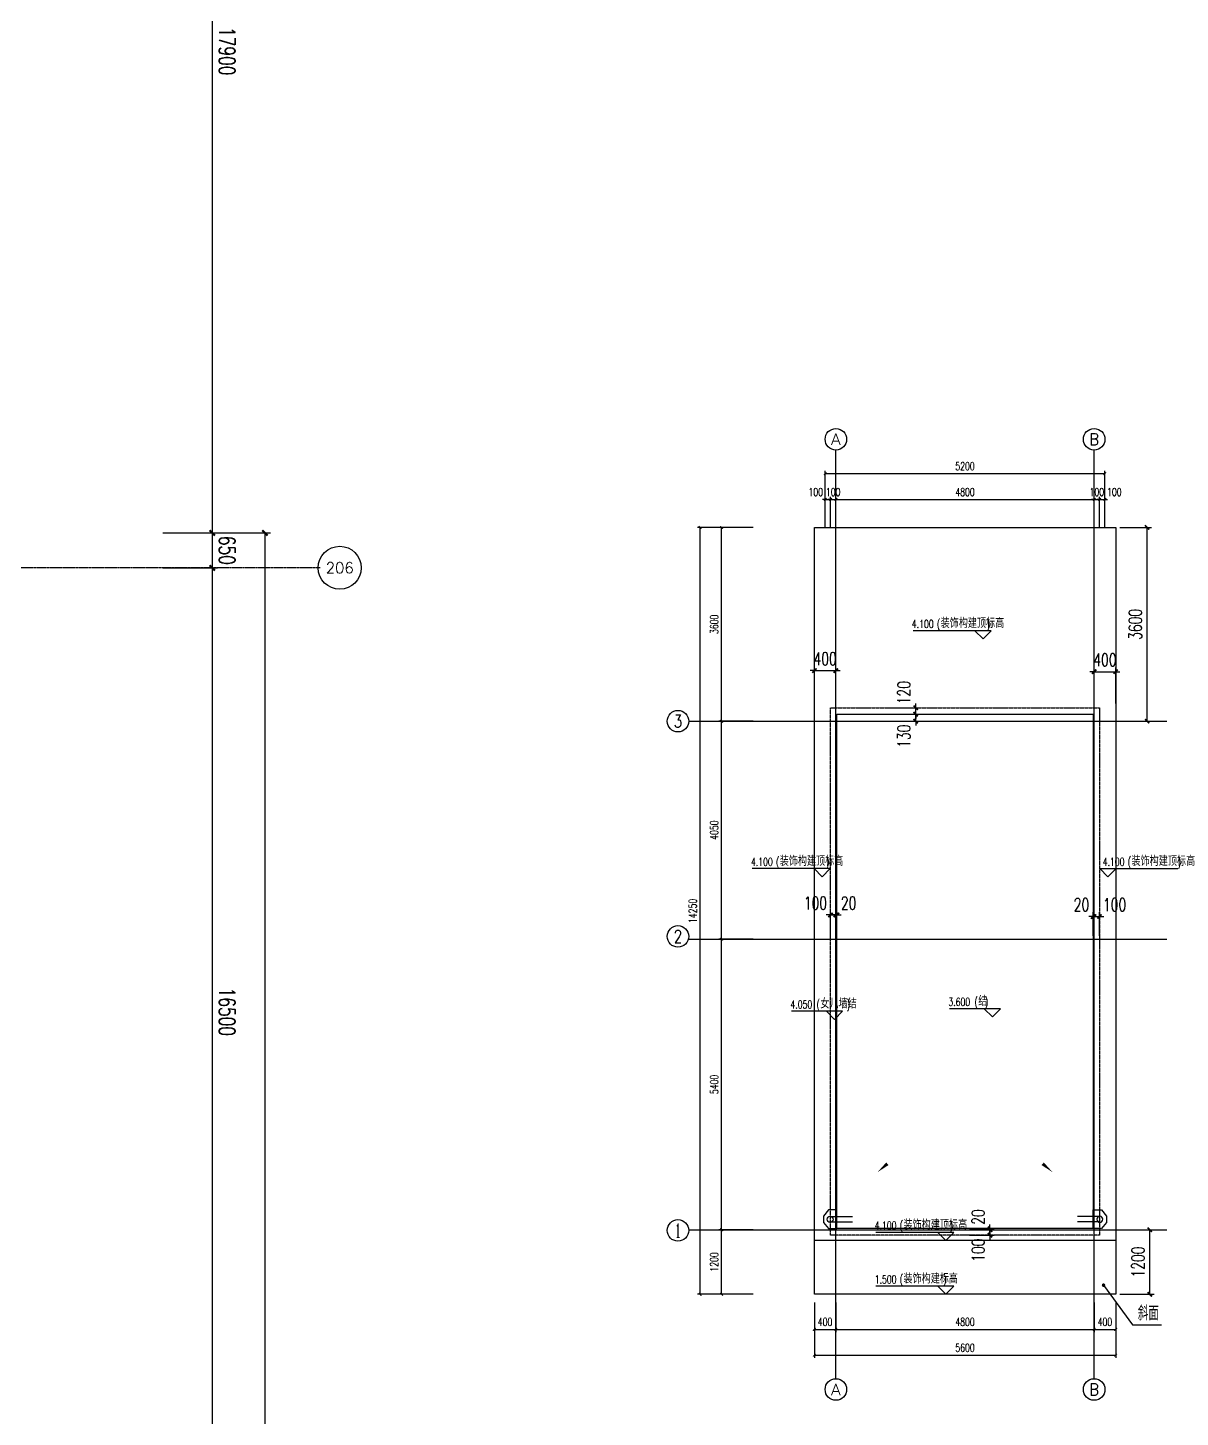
# Model space of a CAD drawing. Extents: x -954573 to 446329, y 489853 to 1226784.
# Drawn here: x 372527 to 393945, y 706786 to 732606 of the extents above; entities that cross this region are included whole.
import ezdxf
from ezdxf.enums import TextEntityAlignment as Align

# ---------------------------------------------------------------- set-up
doc = ezdxf.new("R2010")
doc.units = 0
doc.header["$LTSCALE"] = 10
doc.header["$MEASUREMENT"] = 0
doc.linetypes.add('10平面$0$DOTE', pattern=[2.42, 2, -0.2, 0.02, -0.2])
doc.linetypes.add('10平面$1$DASH', pattern=[0.35, 0.25, -0.1])
doc.layers.get('Defpoints').update_dxf_attribs({"color": 210})
for name, color, linetype in [('10平面$0$A-AXIS-D', 8, 'Continuous'), ('10平面$0$A-AXIS-DOTE', 8, '10平面$0$DOTE'), ('10平面$0$A-AXIS-DP', 8, 'Continuous'), ('10平面$0$A-AXIS-ELEV', 8, 'Continuous'), ('10平面$0$A-AXIS-SYMB', 8, 'Continuous'), ('10平面$0$A-DRAIN', 8, 'Continuous'), ('10平面$0$A-LIN-V', 8, 'Continuous'), ('10平面$0$A-SFCE', 8, 'Continuous'), ('10平面$0$AS-WALL', 8, 'Continuous'), ('10平面$0$PUB_TEXT', 8, 'Continuous'), ('A-LIN-V', 9, 'Continuous')]:
    doc.layers.add(name, color=color, linetype=linetype)
doc.styles.add('10平面$0$_TCH_AXIS', font='COMPLEX', dxfattribs={"bigfont": 'GBCBIG'})
doc.styles.add('10平面$0$_TCH_DIM', font='SIMPLEX', dxfattribs={"bigfont": 'GBCBIG'})
doc.styles.add('10平面$0$_TCH_DIM_T3', font='SIMPLEX', dxfattribs={"width": 0.705882, "bigfont": 'GBCBIG'})
doc.styles.add('10平面$0$A-DIM_T3', font='SIMPLEX', dxfattribs={"width": 0.705882, "bigfont": 'GBCBIG'})
doc.dimstyles.new('10平面$0$_TCH_ARCH&&100', dxfattribs={"dimtxt": 297.5, "dimasz": 100, "dimexe": 100, "dimexo": 100, "dimgap": 126.25, "dimtad": 1, "dimdec": 0, "dimzin": 0, "dimdsep": 46, "dimtxsty": '10平面$0$_TCH_DIM_T3', "dimblk": '10平面$0$_ArchTick', "dimcen": 0.09, "dimclrt": 7, "dimazin": 2, "dimtfac": 1, "dimtdec": 0, "dimtix": 1, "dimtmove": 2, "dimatfit": 3, "dimfxl": 0, "dimtolj": 1, "dimtzin": 0, "dimarcsym": 0})
doc.dimstyles.new('10平面$0$_TCH_ARCH&&50', dxfattribs={"dimtxt": 148.75, "dimasz": 50, "dimexe": 50, "dimexo": 50, "dimgap": 63.125, "dimtad": 1, "dimdec": 0, "dimzin": 0, "dimdsep": 46, "dimtxsty": '10平面$0$_TCH_DIM_T3', "dimblk": '10平面$0$_ArchTick', "dimcen": 0.09, "dimclrt": 7, "dimazin": 2, "dimtfac": 1, "dimtdec": 0, "dimtix": 1, "dimtmove": 2, "dimatfit": 3, "dimfxl": 0, "dimtolj": 1, "dimtzin": 0, "dimarcsym": 0})
doc.dimstyles.new('10平面$0$_TCH_ARCH&&80', dxfattribs={"dimtxt": 238, "dimasz": 80, "dimexe": 80, "dimexo": 80, "dimgap": 101, "dimtad": 1, "dimdec": 0, "dimzin": 0, "dimdsep": 46, "dimtxsty": '10平面$0$_TCH_DIM_T3', "dimblk": '10平面$0$_ArchTick', "dimcen": 0.09, "dimclrt": 7, "dimazin": 2, "dimtfac": 1, "dimtdec": 0, "dimtix": 1, "dimtmove": 2, "dimatfit": 3, "dimfxl": 0, "dimtolj": 1, "dimtzin": 0, "dimarcsym": 0})
doc.dimstyles.new('10平面$0$A-DIM&&100', dxfattribs={"dimtxt": 297.5, "dimasz": 100, "dimexe": 100, "dimexo": 100, "dimgap": 126.25, "dimtad": 1, "dimdec": 0, "dimzin": 0, "dimdsep": 46, "dimtxsty": '10平面$0$A-DIM_T3', "dimblk": '10平面$0$_ArchTick', "dimcen": 0.09, "dimclrt": 7, "dimazin": 2, "dimtfac": 1, "dimtdec": 0, "dimtix": 1, "dimtmove": 2, "dimatfit": 3, "dimfxl": 0, "dimtolj": 1, "dimtzin": 0, "dimarcsym": 0})

# ---------------------------------------------------------------- blocks, each defined once
blk = doc.blocks.new('10平面$0$A$C3AB27A69')
at = {"layer": '10平面$0$A-DRAIN', "linetype": '10平面$1$DASH', "ltscale": 0.1}
for points in [[(-50, -20), (-50, 390)], [(50, -20), (50, 390)]]:
    blk.add_lwpolyline(points, dxfattribs=at)
at = {"layer": '10平面$0$A-DRAIN'}
blk.add_lwpolyline([(175, -57), (175, 100), (-175, 100), (-175, -57), (-59, -150), (59, -150)], close=True, dxfattribs=at)
blk.add_circle((1, -27), 55, dxfattribs=at)
blk = doc.blocks.new('10平面$0$_ArchTick')
at = {"color": 0, "linetype": 'ByBlock', "const_width": 0.4}
blk.add_lwpolyline([(-0.5, -0.5), (0.5, 0.5)], dxfattribs=at)
blk = doc.blocks.new('*D3329')
at = {"layer": '10平面$0$A-AXIS-DP', "color": 0, "lineweight": -2}
for p, q in [((388470, 719850), (389110, 719850)), ((389030, 719850), (389030, 719930)), ((389030, 719720), (389030, 719850)), ((388470, 719720), (389110, 719720)), ((389030, 719720), (389030, 719640))]:
    blk.add_line(p, q, dxfattribs=at)
at = {"layer": 'Defpoints', "color": 0}
for p in [(388390, 719850), (389030, 719850), (388390, 719720)]:
    blk.add_point(p, dxfattribs=at)
at = {"layer": '10平面$0$A-AXIS-DP', "color": 0, "lineweight": -2, "xscale": 80, "yscale": 80, "zscale": 80}
for p, rotation in [((389030, 719850), 270), ((389030, 719720), 90)]:
    blk.add_blockref('10平面$0$_ArchTick', p, dxfattribs=dict(at, rotation=rotation))
at = {"layer": '10平面$0$A-AXIS-DP', "color": 7, "insert": (388810, 719440), "char_height": 238, "attachment_point": 5, "rotation": 90, "style": '10平面$0$_TCH_DIM_T3'}
blk.add_mtext('\\A1;130', dxfattribs=at)
blk = doc.blocks.new('*D3330')
at = {"layer": '10平面$0$A-AXIS-DP', "color": 0, "lineweight": -2}
for p, q in [((388470, 719970), (389110, 719970)), ((388470, 719850), (389110, 719850)), ((389030, 719970), (389030, 720050)), ((389030, 719850), (389030, 719970)), ((389030, 719850), (389030, 719770))]:
    blk.add_line(p, q, dxfattribs=at)
at = {"layer": 'Defpoints', "color": 0}
for p in [(388390, 719970), (388390, 719850), (389030, 719970)]:
    blk.add_point(p, dxfattribs=at)
at = {"layer": '10平面$0$A-AXIS-DP', "color": 0, "lineweight": -2, "xscale": 80, "yscale": 80, "zscale": 80}
for p, rotation in [((389030, 719970), 270), ((389030, 719850), 90)]:
    blk.add_blockref('10平面$0$_ArchTick', p, dxfattribs=dict(at, rotation=rotation))
at = {"layer": '10平面$0$A-AXIS-DP', "color": 7, "insert": (388810, 720250), "char_height": 238, "attachment_point": 5, "rotation": 90, "style": '10平面$0$_TCH_DIM_T3'}
blk.add_mtext('\\A1;120', dxfattribs=at)
blk = doc.blocks.new('*D3331')
at = {"layer": '10平面$0$A-AXIS-DP', "color": 0, "lineweight": -2}
for p, q in [((387446, 716120), (387366, 716120)), ((387446, 715640), (387446, 716200)), ((387446, 716120), (387546, 716120)), ((387546, 715640), (387546, 716200)), ((387546, 716120), (387626, 716120))]:
    blk.add_line(p, q, dxfattribs=at)
at = {"layer": 'Defpoints', "color": 0}
for p in [(387546, 716120), (387446, 715560), (387546, 715560)]:
    blk.add_point(p, dxfattribs=at)
at = {"layer": '10平面$0$A-AXIS-DP', "color": 0, "lineweight": -2, "xscale": 80, "yscale": 80, "zscale": 80}
blk.add_blockref('10平面$0$_ArchTick', (387446, 716120), dxfattribs=at)
at = {"layer": '10平面$0$A-AXIS-DP', "color": 0, "lineweight": -2, "xscale": 80, "yscale": 80, "zscale": 80, "rotation": 180}
blk.add_blockref('10平面$0$_ArchTick', (387546, 716120), dxfattribs=at)
at = {"layer": '10平面$0$A-AXIS-DP', "color": 7, "insert": (387166, 716340), "char_height": 238, "attachment_point": 5, "style": '10平面$0$_TCH_DIM_T3'}
blk.add_mtext('\\A1;100', dxfattribs=at)
blk = doc.blocks.new('*D3332')
at = {"layer": '10平面$0$A-AXIS-DP', "color": 0, "lineweight": -2}
for p, q in [((387546, 716120), (387466, 716120)), ((387546, 715640), (387546, 716200)), ((387546, 716120), (387566, 716120)), ((387566, 715640), (387566, 716200)), ((387566, 716120), (387646, 716120))]:
    blk.add_line(p, q, dxfattribs=at)
at = {"layer": 'Defpoints', "color": 0}
for p in [(387566, 716120), (387546, 715560), (387566, 715560)]:
    blk.add_point(p, dxfattribs=at)
at = {"layer": '10平面$0$A-AXIS-DP', "color": 0, "lineweight": -2, "xscale": 80, "yscale": 80, "zscale": 80}
blk.add_blockref('10平面$0$_ArchTick', (387546, 716120), dxfattribs=at)
at = {"layer": '10平面$0$A-AXIS-DP', "color": 0, "lineweight": -2, "xscale": 80, "yscale": 80, "zscale": 80, "rotation": 180}
blk.add_blockref('10平面$0$_ArchTick', (387566, 716120), dxfattribs=at)
at = {"layer": '10平面$0$A-AXIS-DP', "color": 7, "insert": (387782, 716340), "char_height": 238, "attachment_point": 5, "style": '10平面$0$_TCH_DIM_T3'}
blk.add_mtext('\\A1;20', dxfattribs=at)
blk = doc.blocks.new('*D3333')
at = {"layer": '10平面$0$A-AXIS-DP', "color": 0, "lineweight": -2}
for p, q in [((392326, 716090), (392246, 716090)), ((392326, 715730), (392326, 716170)), ((392326, 716090), (392346, 716090)), ((392346, 715730), (392346, 716170)), ((392346, 716090), (392426, 716090))]:
    blk.add_line(p, q, dxfattribs=at)
at = {"layer": 'Defpoints', "color": 0}
for p in [(392346, 716090), (392326, 715650), (392346, 715650)]:
    blk.add_point(p, dxfattribs=at)
at = {"layer": '10平面$0$A-AXIS-DP', "color": 0, "lineweight": -2, "xscale": 80, "yscale": 80, "zscale": 80}
blk.add_blockref('10平面$0$_ArchTick', (392326, 716090), dxfattribs=at)
at = {"layer": '10平面$0$A-AXIS-DP', "color": 0, "lineweight": -2, "xscale": 80, "yscale": 80, "zscale": 80, "rotation": 180}
blk.add_blockref('10平面$0$_ArchTick', (392346, 716090), dxfattribs=at)
at = {"layer": '10平面$0$A-AXIS-DP', "color": 7, "insert": (392110, 716310), "char_height": 238, "attachment_point": 5, "style": '10平面$0$_TCH_DIM_T3'}
blk.add_mtext('\\A1;20', dxfattribs=at)
blk = doc.blocks.new('*D3334')
at = {"layer": '10平面$0$A-AXIS-DP', "color": 0, "lineweight": -2}
for p, q in [((392346, 716090), (392266, 716090)), ((392346, 715730), (392346, 716170)), ((392346, 716090), (392446, 716090)), ((392446, 715730), (392446, 716170)), ((392446, 716090), (392526, 716090))]:
    blk.add_line(p, q, dxfattribs=at)
at = {"layer": 'Defpoints', "color": 0}
for p in [(392446, 716090), (392346, 715650), (392446, 715650)]:
    blk.add_point(p, dxfattribs=at)
at = {"layer": '10平面$0$A-AXIS-DP', "color": 0, "lineweight": -2, "xscale": 80, "yscale": 80, "zscale": 80}
blk.add_blockref('10平面$0$_ArchTick', (392346, 716090), dxfattribs=at)
at = {"layer": '10平面$0$A-AXIS-DP', "color": 0, "lineweight": -2, "xscale": 80, "yscale": 80, "zscale": 80, "rotation": 180}
blk.add_blockref('10平面$0$_ArchTick', (392446, 716090), dxfattribs=at)
at = {"layer": '10平面$0$A-AXIS-DP', "color": 7, "insert": (392726, 716310), "char_height": 238, "attachment_point": 5, "style": '10平面$0$_TCH_DIM_T3'}
blk.add_mtext('\\A1;100', dxfattribs=at)
blk = doc.blocks.new('*D3335')
at = {"layer": '10平面$0$A-AXIS-DP', "color": 0, "lineweight": -2}
for p, q in [((390410, 710270), (390410, 710350)), ((390026, 710270), (390490, 710270)), ((390026, 710170), (390490, 710170)), ((390410, 710170), (390410, 710270)), ((390410, 710170), (390410, 710090))]:
    blk.add_line(p, q, dxfattribs=at)
at = {"layer": 'Defpoints', "color": 0}
for p in [(389946, 710270), (389946, 710170), (390410, 710270)]:
    blk.add_point(p, dxfattribs=at)
at = {"layer": '10平面$0$A-AXIS-DP', "color": 0, "lineweight": -2, "xscale": 80, "yscale": 80, "zscale": 80}
for p, rotation in [((390410, 710270), 270), ((390410, 710170), 90)]:
    blk.add_blockref('10平面$0$_ArchTick', p, dxfattribs=dict(at, rotation=rotation))
at = {"layer": '10平面$0$A-AXIS-DP', "color": 7, "insert": (390190, 709890), "char_height": 238, "attachment_point": 5, "rotation": 90, "style": '10平面$0$_TCH_DIM_T3'}
blk.add_mtext('\\A1;100', dxfattribs=at)
blk = doc.blocks.new('*D3336')
at = {"layer": '10平面$0$A-AXIS-DP', "color": 0, "lineweight": -2}
for p, q in [((390410, 710290), (390410, 710370)), ((390026, 710290), (390490, 710290)), ((390026, 710270), (390490, 710270)), ((390410, 710270), (390410, 710290)), ((390410, 710270), (390410, 710190))]:
    blk.add_line(p, q, dxfattribs=at)
at = {"layer": 'Defpoints', "color": 0}
for p in [(389946, 710290), (389946, 710270), (390410, 710290)]:
    blk.add_point(p, dxfattribs=at)
at = {"layer": '10平面$0$A-AXIS-DP', "color": 0, "lineweight": -2, "xscale": 80, "yscale": 80, "zscale": 80}
for p, rotation in [((390410, 710290), 270), ((390410, 710270), 90)]:
    blk.add_blockref('10平面$0$_ArchTick', p, dxfattribs=dict(at, rotation=rotation))
at = {"layer": '10平面$0$A-AXIS-DP', "color": 7, "insert": (390190, 710506), "char_height": 238, "attachment_point": 5, "rotation": 90, "style": '10平面$0$_TCH_DIM_T3'}
blk.add_mtext('\\A1;20', dxfattribs=at)
blk = doc.blocks.new('*D3337')
at = {"layer": '10平面$0$A-AXIS-DP', "color": 0, "lineweight": -2}
for p, q in [((392826, 723320), (393410, 723320)), ((393330, 719720), (393330, 723320)), ((392826, 719720), (393410, 719720))]:
    blk.add_line(p, q, dxfattribs=at)
at = {"layer": 'Defpoints', "color": 0}
for p in [(392746, 723320), (393330, 723320), (392746, 719720)]:
    blk.add_point(p, dxfattribs=at)
at = {"layer": '10平面$0$A-AXIS-DP', "color": 0, "lineweight": -2, "xscale": 80, "yscale": 80, "zscale": 80}
for p, rotation in [((393330, 723320), 90), ((393330, 719720), 270)]:
    blk.add_blockref('10平面$0$_ArchTick', p, dxfattribs=dict(at, rotation=rotation))
at = {"layer": '10平面$0$A-AXIS-DP', "color": 7, "insert": (393110, 721520), "char_height": 238, "attachment_point": 5, "rotation": 90, "style": '10平面$0$_TCH_DIM_T3'}
blk.add_mtext('\\A1;3600', dxfattribs=at)
blk = doc.blocks.new('*D3338')
at = {"layer": '10平面$0$A-AXIS-DP', "color": 0, "lineweight": -2}
for p, q in [((392826, 710270), (393460, 710270)), ((393380, 709070), (393380, 710270)), ((392826, 709070), (393460, 709070))]:
    blk.add_line(p, q, dxfattribs=at)
at = {"layer": 'Defpoints', "color": 0}
for p in [(392746, 710270), (393380, 710270), (392746, 709070)]:
    blk.add_point(p, dxfattribs=at)
at = {"layer": '10平面$0$A-AXIS-DP', "color": 0, "lineweight": -2, "xscale": 80, "yscale": 80, "zscale": 80}
for p, rotation in [((393380, 710270), 90), ((393380, 709070), 270)]:
    blk.add_blockref('10平面$0$_ArchTick', p, dxfattribs=dict(at, rotation=rotation))
at = {"layer": '10平面$0$A-AXIS-DP', "color": 7, "insert": (393160, 709670), "char_height": 238, "attachment_point": 5, "rotation": 90, "style": '10平面$0$_TCH_DIM_T3'}
blk.add_mtext('\\A1;1200', dxfattribs=at)
blk = doc.blocks.new('*D3339')
at = {"layer": '10平面$0$A-AXIS-DP', "color": 0, "lineweight": -2}
for p, q in [((387146, 720660), (387066, 720660)), ((387146, 720050), (387146, 720740)), ((387146, 720660), (387546, 720660)), ((387546, 720050), (387546, 720740)), ((387546, 720660), (387626, 720660))]:
    blk.add_line(p, q, dxfattribs=at)
at = {"layer": 'Defpoints', "color": 0}
for p in [(387546, 720660), (387146, 719970), (387546, 719970)]:
    blk.add_point(p, dxfattribs=at)
at = {"layer": '10平面$0$A-AXIS-DP', "color": 0, "lineweight": -2, "xscale": 80, "yscale": 80, "zscale": 80}
blk.add_blockref('10平面$0$_ArchTick', (387146, 720660), dxfattribs=at)
at = {"layer": '10平面$0$A-AXIS-DP', "color": 0, "lineweight": -2, "xscale": 80, "yscale": 80, "zscale": 80, "rotation": 180}
blk.add_blockref('10平面$0$_ArchTick', (387546, 720660), dxfattribs=at)
at = {"layer": '10平面$0$A-AXIS-DP', "color": 7, "insert": (387346, 720880), "char_height": 238, "attachment_point": 5, "style": '10平面$0$_TCH_DIM_T3'}
blk.add_mtext('\\A1;400', dxfattribs=at)
blk = doc.blocks.new('*D3340')
at = {"layer": '10平面$0$A-AXIS-DP', "color": 0, "lineweight": -2}
for p, q in [((392346, 720640), (392266, 720640)), ((392346, 720050), (392346, 720720)), ((392346, 720640), (392746, 720640)), ((392746, 720050), (392746, 720720)), ((392746, 720640), (392826, 720640))]:
    blk.add_line(p, q, dxfattribs=at)
at = {"layer": 'Defpoints', "color": 0}
for p in [(392746, 720640), (392346, 719970), (392746, 719970)]:
    blk.add_point(p, dxfattribs=at)
at = {"layer": '10平面$0$A-AXIS-DP', "color": 0, "lineweight": -2, "xscale": 80, "yscale": 80, "zscale": 80}
blk.add_blockref('10平面$0$_ArchTick', (392346, 720640), dxfattribs=at)
at = {"layer": '10平面$0$A-AXIS-DP', "color": 0, "lineweight": -2, "xscale": 80, "yscale": 80, "zscale": 80, "rotation": 180}
blk.add_blockref('10平面$0$_ArchTick', (392746, 720640), dxfattribs=at)
at = {"layer": '10平面$0$A-AXIS-DP', "color": 7, "insert": (392546, 720860), "char_height": 238, "attachment_point": 5, "style": '10平面$0$_TCH_DIM_T3'}
blk.add_mtext('\\A1;400', dxfattribs=at)
blk = doc.blocks.new('*D2995')
at = {"layer": '10平面$0$A-AXIS-D', "color": 0, "lineweight": -2}
for p, q in [((95776, -63700), (96792, -63700)), ((96692, -63700), (96692, -81600)), ((95776, -81600), (96792, -81600))]:
    blk.add_line(p, q, dxfattribs=at)
at = {"layer": 'Defpoints', "color": 0}
for p in [(95676, -63700), (95676, -81600), (96692, -81600)]:
    blk.add_point(p, dxfattribs=at)
at = {"layer": '10平面$0$A-AXIS-D', "color": 0, "lineweight": -2, "xscale": 100, "yscale": 100, "zscale": 100}
for p, rotation in [((96692, -63700), 90), ((96692, -81600), 270)]:
    blk.add_blockref('10平面$0$_ArchTick', p, dxfattribs=dict(at, rotation=rotation))
at = {"layer": '10平面$0$A-AXIS-D', "color": 7, "insert": (96967, -72650), "char_height": 297.5, "attachment_point": 5, "rotation": 270, "style": '10平面$0$A-DIM_T3'}
blk.add_mtext('\\A1;17900', dxfattribs=at)
blk = doc.blocks.new('*D2996')
at = {"layer": '10平面$0$A-AXIS-D', "color": 0, "lineweight": -2}
for p, q in [((95776, -81600), (96792, -81600)), ((96692, -81600), (96692, -82250)), ((95776, -82250), (96792, -82250))]:
    blk.add_line(p, q, dxfattribs=at)
at = {"layer": 'Defpoints', "color": 0}
for p in [(95676, -81600), (95676, -82250), (96692, -82250)]:
    blk.add_point(p, dxfattribs=at)
at = {"layer": '10平面$0$A-AXIS-D', "color": 0, "lineweight": -2, "xscale": 100, "yscale": 100, "zscale": 100}
for p, rotation in [((96692, -81600), 90), ((96692, -82250), 270)]:
    blk.add_blockref('10平面$0$_ArchTick', p, dxfattribs=dict(at, rotation=rotation))
at = {"layer": '10平面$0$A-AXIS-D', "color": 7, "insert": (96967, -81925), "char_height": 297.5, "attachment_point": 5, "rotation": 270, "style": '10平面$0$A-DIM_T3'}
blk.add_mtext('\\A1;650', dxfattribs=at)
blk = doc.blocks.new('*D2997')
at = {"layer": '10平面$0$A-AXIS-D', "color": 0, "lineweight": -2}
for p, q in [((95776, -82250), (96792, -82250)), ((96692, -82250), (96692, -98750)), ((95776, -98750), (96792, -98750))]:
    blk.add_line(p, q, dxfattribs=at)
at = {"layer": 'Defpoints', "color": 0}
for p in [(95676, -82250), (95676, -98750), (96692, -98750)]:
    blk.add_point(p, dxfattribs=at)
at = {"layer": '10平面$0$A-AXIS-D', "color": 0, "lineweight": -2, "xscale": 100, "yscale": 100, "zscale": 100}
for p, rotation in [((96692, -82250), 90), ((96692, -98750), 270)]:
    blk.add_blockref('10平面$0$_ArchTick', p, dxfattribs=dict(at, rotation=rotation))
at = {"layer": '10平面$0$A-AXIS-D', "color": 7, "insert": (96967, -90500), "char_height": 297.5, "attachment_point": 5, "rotation": 270, "style": '10平面$0$A-DIM_T3'}
blk.add_mtext('\\A1;16500', dxfattribs=at)
blk = doc.blocks.new('*D3083')
at = {"layer": '10平面$0$A-AXIS-D', "color": 0, "lineweight": -2}
for p, q in [((95876, -81600), (97772, -81600)), ((97672, -81600), (97672, -165400)), ((95876, -165400), (97772, -165400))]:
    blk.add_line(p, q, dxfattribs=at)
at = {"layer": 'Defpoints', "color": 0}
for p in [(95776, -81600), (95776, -165400), (97672, -165400)]:
    blk.add_point(p, dxfattribs=at)
at = {"layer": '10平面$0$A-AXIS-D', "color": 0, "lineweight": -2, "xscale": 100, "yscale": 100, "zscale": 100}
for p, rotation in [((97672, -81600), 90), ((97672, -165400), 270)]:
    blk.add_blockref('10平面$0$_ArchTick', p, dxfattribs=dict(at, rotation=rotation))
at = {"layer": '10平面$0$A-AXIS-D', "color": 7, "insert": (97947, -123500), "char_height": 297.5, "attachment_point": 5, "rotation": 270, "style": '10平面$0$_TCH_DIM_T3'}
blk.add_mtext('\\A1;83800', dxfattribs=at)
blk = doc.blocks.new('*D3125')
at = {"layer": '10平面$0$A-AXIS-D', "color": 0, "lineweight": -2}
for p, q in [((106744, -94550), (106108, -94550)), ((106158, -95750), (106158, -94550)), ((106744, -95750), (106108, -95750))]:
    blk.add_line(p, q, dxfattribs=at)
at = {"layer": 'Defpoints', "color": 0}
for p in [(106158, -94550), (106794, -94550), (106794, -95750)]:
    blk.add_point(p, dxfattribs=at)
at = {"layer": '10平面$0$A-AXIS-D', "color": 0, "lineweight": -2, "xscale": 50, "yscale": 50, "zscale": 50}
for p, rotation in [((106158, -94550), 90), ((106158, -95750), 270)]:
    blk.add_blockref('10平面$0$_ArchTick', p, dxfattribs=dict(at, rotation=rotation))
at = {"layer": '10平面$0$A-AXIS-D', "color": 7, "insert": (106021, -95150), "char_height": 148.8, "attachment_point": 5, "rotation": 90, "style": '10平面$0$_TCH_DIM_T3'}
blk.add_mtext('\\A1;1200', dxfattribs=at)
blk = doc.blocks.new('*D3126')
at = {"layer": '10平面$0$A-AXIS-D', "color": 0, "lineweight": -2}
for p, q in [((106744, -89150), (106108, -89150)), ((106158, -94550), (106158, -89150)), ((106744, -94550), (106108, -94550))]:
    blk.add_line(p, q, dxfattribs=at)
at = {"layer": 'Defpoints', "color": 0}
for p in [(106158, -89150), (106794, -89150), (106794, -94550)]:
    blk.add_point(p, dxfattribs=at)
at = {"layer": '10平面$0$A-AXIS-D', "color": 0, "lineweight": -2, "xscale": 50, "yscale": 50, "zscale": 50}
for p, rotation in [((106158, -89150), 90), ((106158, -94550), 270)]:
    blk.add_blockref('10平面$0$_ArchTick', p, dxfattribs=dict(at, rotation=rotation))
at = {"layer": '10平面$0$A-AXIS-D', "color": 7, "insert": (106021, -91850), "char_height": 148.8, "attachment_point": 5, "rotation": 90, "style": '10平面$0$_TCH_DIM_T3'}
blk.add_mtext('\\A1;5400', dxfattribs=at)
blk = doc.blocks.new('*D3127')
at = {"layer": '10平面$0$A-AXIS-D', "color": 0, "lineweight": -2}
for p, q in [((106744, -85100), (106108, -85100)), ((106158, -89150), (106158, -85100)), ((106744, -89150), (106108, -89150))]:
    blk.add_line(p, q, dxfattribs=at)
at = {"layer": 'Defpoints', "color": 0}
for p in [(106158, -85100), (106794, -85100), (106794, -89150)]:
    blk.add_point(p, dxfattribs=at)
at = {"layer": '10平面$0$A-AXIS-D', "color": 0, "lineweight": -2, "xscale": 50, "yscale": 50, "zscale": 50}
for p, rotation in [((106158, -85100), 90), ((106158, -89150), 270)]:
    blk.add_blockref('10平面$0$_ArchTick', p, dxfattribs=dict(at, rotation=rotation))
at = {"layer": '10平面$0$A-AXIS-D', "color": 7, "insert": (106021, -87125), "char_height": 148.8, "attachment_point": 5, "rotation": 90, "style": '10平面$0$_TCH_DIM_T3'}
blk.add_mtext('\\A1;4050', dxfattribs=at)
blk = doc.blocks.new('*D3128')
at = {"layer": '10平面$0$A-AXIS-D', "color": 0, "lineweight": -2}
for p, q in [((106744, -81500), (106108, -81500)), ((106158, -85100), (106158, -81500)), ((106744, -85100), (106108, -85100))]:
    blk.add_line(p, q, dxfattribs=at)
at = {"layer": 'Defpoints', "color": 0}
for p in [(106158, -81500), (106794, -81500), (106794, -85100)]:
    blk.add_point(p, dxfattribs=at)
at = {"layer": '10平面$0$A-AXIS-D', "color": 0, "lineweight": -2, "xscale": 50, "yscale": 50, "zscale": 50}
for p, rotation in [((106158, -81500), 90), ((106158, -85100), 270)]:
    blk.add_blockref('10平面$0$_ArchTick', p, dxfattribs=dict(at, rotation=rotation))
at = {"layer": '10平面$0$A-AXIS-D', "color": 7, "insert": (106021, -83300), "char_height": 148.8, "attachment_point": 5, "rotation": 90, "style": '10平面$0$_TCH_DIM_T3'}
blk.add_mtext('\\A1;3600', dxfattribs=at)
blk = doc.blocks.new('*D3129')
at = {"layer": '10平面$0$A-AXIS-D', "color": 0, "lineweight": -2}
for p, q in [((113082, -95900), (113082, -96451)), ((113482, -95900), (113482, -96451)), ((113082, -96401), (113482, -96401))]:
    blk.add_line(p, q, dxfattribs=at)
at = {"layer": 'Defpoints', "color": 0}
for p in [(113082, -95850), (113482, -95850), (113482, -96401)]:
    blk.add_point(p, dxfattribs=at)
at = {"layer": '10平面$0$A-AXIS-D', "color": 0, "lineweight": -2, "xscale": 50, "yscale": 50, "zscale": 50, "rotation": 180}
blk.add_blockref('10平面$0$_ArchTick', (113082, -96401), dxfattribs=at)
at = {"layer": '10平面$0$A-AXIS-D', "color": 0, "lineweight": -2, "xscale": 50, "yscale": 50, "zscale": 50}
blk.add_blockref('10平面$0$_ArchTick', (113482, -96401), dxfattribs=at)
at = {"layer": '10平面$0$A-AXIS-D', "color": 7, "insert": (113282, -96263), "char_height": 148.8, "attachment_point": 5, "style": '10平面$0$_TCH_DIM_T3'}
blk.add_mtext('\\A1;400', dxfattribs=at)
blk = doc.blocks.new('*D3130')
at = {"layer": '10平面$0$A-AXIS-D', "color": 0, "lineweight": -2}
for p, q in [((108282, -95900), (108282, -96451)), ((113082, -95900), (113082, -96451)), ((108282, -96401), (113082, -96401))]:
    blk.add_line(p, q, dxfattribs=at)
at = {"layer": 'Defpoints', "color": 0}
for p in [(108282, -95850), (113082, -95850), (113082, -96401)]:
    blk.add_point(p, dxfattribs=at)
at = {"layer": '10平面$0$A-AXIS-D', "color": 0, "lineweight": -2, "xscale": 50, "yscale": 50, "zscale": 50, "rotation": 180}
blk.add_blockref('10平面$0$_ArchTick', (108282, -96401), dxfattribs=at)
at = {"layer": '10平面$0$A-AXIS-D', "color": 0, "lineweight": -2, "xscale": 50, "yscale": 50, "zscale": 50}
blk.add_blockref('10平面$0$_ArchTick', (113082, -96401), dxfattribs=at)
at = {"layer": '10平面$0$A-AXIS-D', "color": 7, "insert": (110682, -96263), "char_height": 148.8, "attachment_point": 5, "style": '10平面$0$_TCH_DIM_T3'}
blk.add_mtext('\\A1;4800', dxfattribs=at)
blk = doc.blocks.new('*D3131')
at = {"layer": '10平面$0$A-AXIS-D', "color": 0, "lineweight": -2}
for p, q in [((107882, -95900), (107882, -96451)), ((108282, -95900), (108282, -96451)), ((107882, -96401), (108282, -96401))]:
    blk.add_line(p, q, dxfattribs=at)
at = {"layer": 'Defpoints', "color": 0}
for p in [(107882, -95850), (108282, -95850), (108282, -96401)]:
    blk.add_point(p, dxfattribs=at)
at = {"layer": '10平面$0$A-AXIS-D', "color": 0, "lineweight": -2, "xscale": 50, "yscale": 50, "zscale": 50, "rotation": 180}
blk.add_blockref('10平面$0$_ArchTick', (107882, -96401), dxfattribs=at)
at = {"layer": '10平面$0$A-AXIS-D', "color": 0, "lineweight": -2, "xscale": 50, "yscale": 50, "zscale": 50}
blk.add_blockref('10平面$0$_ArchTick', (108282, -96401), dxfattribs=at)
at = {"layer": '10平面$0$A-AXIS-D', "color": 7, "insert": (108082, -96263), "char_height": 148.8, "attachment_point": 5, "style": '10平面$0$_TCH_DIM_T3'}
blk.add_mtext('\\A1;400', dxfattribs=at)
blk = doc.blocks.new('*D3132')
at = {"layer": '10平面$0$A-AXIS-D', "color": 0, "lineweight": -2}
for p, q in [((107882, -95900), (107882, -96931)), ((113482, -95900), (113482, -96931)), ((107882, -96881), (113482, -96881))]:
    blk.add_line(p, q, dxfattribs=at)
at = {"layer": 'Defpoints', "color": 0}
for p in [(107882, -95850), (113482, -95850), (113482, -96881)]:
    blk.add_point(p, dxfattribs=at)
at = {"layer": '10平面$0$A-AXIS-D', "color": 0, "lineweight": -2, "xscale": 50, "yscale": 50, "zscale": 50, "rotation": 180}
blk.add_blockref('10平面$0$_ArchTick', (107882, -96881), dxfattribs=at)
at = {"layer": '10平面$0$A-AXIS-D', "color": 0, "lineweight": -2, "xscale": 50, "yscale": 50, "zscale": 50}
blk.add_blockref('10平面$0$_ArchTick', (113482, -96881), dxfattribs=at)
at = {"layer": '10平面$0$A-AXIS-D', "color": 7, "insert": (110682, -96743), "char_height": 148.8, "attachment_point": 5, "style": '10平面$0$_TCH_DIM_T3'}
blk.add_mtext('\\A1;5600', dxfattribs=at)
blk = doc.blocks.new('*D3133')
at = {"layer": '10平面$0$A-AXIS-D', "color": 0, "lineweight": -2}
for p, q in [((106744, -81500), (105708, -81500)), ((105758, -95750), (105758, -81500)), ((106744, -95750), (105708, -95750))]:
    blk.add_line(p, q, dxfattribs=at)
at = {"layer": 'Defpoints', "color": 0}
for p in [(105758, -81500), (106794, -81500), (106794, -95750)]:
    blk.add_point(p, dxfattribs=at)
at = {"layer": '10平面$0$A-AXIS-D', "color": 0, "lineweight": -2, "xscale": 50, "yscale": 50, "zscale": 50}
for p, rotation in [((105758, -81500), 90), ((105758, -95750), 270)]:
    blk.add_blockref('10平面$0$_ArchTick', p, dxfattribs=dict(at, rotation=rotation))
at = {"layer": '10平面$0$A-AXIS-D', "color": 7, "insert": (105621, -88625), "char_height": 148.8, "attachment_point": 5, "rotation": 90, "style": '10平面$0$_TCH_DIM_T3'}
blk.add_mtext('\\A1;14250', dxfattribs=at)
blk = doc.blocks.new('*D3134')
at = {"layer": '10平面$0$A-AXIS-D', "color": 0, "lineweight": -2}
for p, q in [((113182, -80979), (113132, -80979)), ((113182, -81490), (113182, -80929)), ((113182, -80979), (113282, -80979)), ((113282, -81490), (113282, -80929)), ((113282, -80979), (113332, -80979))]:
    blk.add_line(p, q, dxfattribs=at)
at = {"layer": 'Defpoints', "color": 0}
for p in [(113282, -80979), (113182, -81540), (113282, -81540)]:
    blk.add_point(p, dxfattribs=at)
at = {"layer": '10平面$0$A-AXIS-D', "color": 0, "lineweight": -2, "xscale": 50, "yscale": 50, "zscale": 50}
blk.add_blockref('10平面$0$_ArchTick', (113182, -80979), dxfattribs=at)
at = {"layer": '10平面$0$A-AXIS-D', "color": 0, "lineweight": -2, "xscale": 50, "yscale": 50, "zscale": 50, "rotation": 180}
blk.add_blockref('10平面$0$_ArchTick', (113282, -80979), dxfattribs=at)
at = {"layer": '10平面$0$A-AXIS-D', "color": 7, "insert": (113457, -80841), "char_height": 148.8, "attachment_point": 5, "style": '10平面$0$_TCH_DIM_T3'}
blk.add_mtext('\\A1;100', dxfattribs=at)
blk = doc.blocks.new('*D3135')
at = {"layer": '10平面$0$A-AXIS-D', "color": 0, "lineweight": -2}
for p, q in [((113082, -80979), (113032, -80979)), ((113082, -81490), (113082, -80929)), ((113082, -80979), (113182, -80979)), ((113182, -81490), (113182, -80929)), ((113182, -80979), (113232, -80979))]:
    blk.add_line(p, q, dxfattribs=at)
at = {"layer": 'Defpoints', "color": 0}
for p in [(113182, -80979), (113082, -81540), (113182, -81540)]:
    blk.add_point(p, dxfattribs=at)
at = {"layer": '10平面$0$A-AXIS-D', "color": 0, "lineweight": -2, "xscale": 50, "yscale": 50, "zscale": 50}
blk.add_blockref('10平面$0$_ArchTick', (113082, -80979), dxfattribs=at)
at = {"layer": '10平面$0$A-AXIS-D', "color": 0, "lineweight": -2, "xscale": 50, "yscale": 50, "zscale": 50, "rotation": 180}
blk.add_blockref('10平面$0$_ArchTick', (113182, -80979), dxfattribs=at)
at = {"layer": '10平面$0$A-AXIS-D', "color": 7, "insert": (113132, -80841), "char_height": 148.8, "attachment_point": 5, "style": '10平面$0$_TCH_DIM_T3'}
blk.add_mtext('\\A1;100', dxfattribs=at)
blk = doc.blocks.new('*D3136')
at = {"layer": '10平面$0$A-AXIS-D', "color": 0, "lineweight": -2}
for p, q in [((108282, -81490), (108282, -80929)), ((108282, -80979), (113082, -80979)), ((113082, -81490), (113082, -80929))]:
    blk.add_line(p, q, dxfattribs=at)
at = {"layer": 'Defpoints', "color": 0}
for p in [(113082, -80979), (108282, -81540), (113082, -81540)]:
    blk.add_point(p, dxfattribs=at)
at = {"layer": '10平面$0$A-AXIS-D', "color": 0, "lineweight": -2, "xscale": 50, "yscale": 50, "zscale": 50, "rotation": 180}
blk.add_blockref('10平面$0$_ArchTick', (108282, -80979), dxfattribs=at)
at = {"layer": '10平面$0$A-AXIS-D', "color": 0, "lineweight": -2, "xscale": 50, "yscale": 50, "zscale": 50}
blk.add_blockref('10平面$0$_ArchTick', (113082, -80979), dxfattribs=at)
at = {"layer": '10平面$0$A-AXIS-D', "color": 7, "insert": (110682, -80841), "char_height": 148.8, "attachment_point": 5, "style": '10平面$0$_TCH_DIM_T3'}
blk.add_mtext('\\A1;4800', dxfattribs=at)
blk = doc.blocks.new('*D3137')
at = {"layer": '10平面$0$A-AXIS-D', "color": 0, "lineweight": -2}
for p, q in [((108182, -80979), (108132, -80979)), ((108182, -81490), (108182, -80929)), ((108182, -80979), (108282, -80979)), ((108282, -81490), (108282, -80929)), ((108282, -80979), (108332, -80979))]:
    blk.add_line(p, q, dxfattribs=at)
at = {"layer": 'Defpoints', "color": 0}
for p in [(108282, -80979), (108182, -81540), (108282, -81540)]:
    blk.add_point(p, dxfattribs=at)
at = {"layer": '10平面$0$A-AXIS-D', "color": 0, "lineweight": -2, "xscale": 50, "yscale": 50, "zscale": 50}
blk.add_blockref('10平面$0$_ArchTick', (108182, -80979), dxfattribs=at)
at = {"layer": '10平面$0$A-AXIS-D', "color": 0, "lineweight": -2, "xscale": 50, "yscale": 50, "zscale": 50, "rotation": 180}
blk.add_blockref('10平面$0$_ArchTick', (108282, -80979), dxfattribs=at)
at = {"layer": '10平面$0$A-AXIS-D', "color": 7, "insert": (108232, -80841), "char_height": 148.8, "attachment_point": 5, "style": '10平面$0$_TCH_DIM_T3'}
blk.add_mtext('\\A1;100', dxfattribs=at)
blk = doc.blocks.new('*D3138')
at = {"layer": '10平面$0$A-AXIS-D', "color": 0, "lineweight": -2}
for p, q in [((108083, -80979), (108033, -80979)), ((108083, -81490), (108083, -80929)), ((108083, -80979), (108182, -80979)), ((108182, -81490), (108182, -80929)), ((108182, -80979), (108232, -80979))]:
    blk.add_line(p, q, dxfattribs=at)
at = {"layer": 'Defpoints', "color": 0}
for p in [(108182, -80979), (108083, -81540), (108182, -81540)]:
    blk.add_point(p, dxfattribs=at)
at = {"layer": '10平面$0$A-AXIS-D', "color": 0, "lineweight": -2, "xscale": 50, "yscale": 50, "zscale": 50}
blk.add_blockref('10平面$0$_ArchTick', (108083, -80979), dxfattribs=at)
at = {"layer": '10平面$0$A-AXIS-D', "color": 0, "lineweight": -2, "xscale": 50, "yscale": 50, "zscale": 50, "rotation": 180}
blk.add_blockref('10平面$0$_ArchTick', (108182, -80979), dxfattribs=at)
at = {"layer": '10平面$0$A-AXIS-D', "color": 7, "insert": (107908, -80841), "char_height": 148.8, "attachment_point": 5, "style": '10平面$0$_TCH_DIM_T3'}
blk.add_mtext('\\A1;100', dxfattribs=at)
blk = doc.blocks.new('*D3139')
at = {"layer": '10平面$0$A-AXIS-D', "color": 0, "lineweight": -2}
for p, q in [((108083, -81490), (108083, -80449)), ((108083, -80499), (113282, -80499)), ((113282, -81490), (113282, -80449))]:
    blk.add_line(p, q, dxfattribs=at)
at = {"layer": 'Defpoints', "color": 0}
for p in [(113282, -80499), (108083, -81540), (113282, -81540)]:
    blk.add_point(p, dxfattribs=at)
at = {"layer": '10平面$0$A-AXIS-D', "color": 0, "lineweight": -2, "xscale": 50, "yscale": 50, "zscale": 50, "rotation": 180}
blk.add_blockref('10平面$0$_ArchTick', (108083, -80499), dxfattribs=at)
at = {"layer": '10平面$0$A-AXIS-D', "color": 0, "lineweight": -2, "xscale": 50, "yscale": 50, "zscale": 50}
blk.add_blockref('10平面$0$_ArchTick', (113282, -80499), dxfattribs=at)
at = {"layer": '10平面$0$A-AXIS-D', "color": 7, "insert": (110682, -80361), "char_height": 148.8, "attachment_point": 5, "style": '10平面$0$_TCH_DIM_T3'}
blk.add_mtext('\\A1;5200', dxfattribs=at)
blk = doc.blocks.new('10平面$0$342342432')
at = {"layer": '10平面$0$A-AXIS-ELEV'}
for p, q in [((390430, 721400), (388980, 721400)), ((390280, 721250), (390130, 721400)), ((390280, 721250), (390430, 721400)), ((387440, 716980), (385990, 716980)), ((387290, 716830), (387140, 716980)), ((387290, 716830), (387440, 716980)), ((392602, 716830), (392452, 716980)), ((392452, 716980), (393902, 716980)), ((392602, 716830), (392752, 716980)), ((387670, 714330), (386720.9, 714330)), ((387520, 714180), (387370, 714330)), ((387520, 714180), (387670, 714330)), ((390604.1, 714376.7), (389655, 714376.7)), ((390454.1, 714226.7), (390304.1, 714376.7)), ((390454.1, 714226.7), (390604.1, 714376.7)), ((389740, 710220.3), (388290, 710220.3)), ((389590, 710070.3), (389440, 710220.3)), ((389590, 710070.3), (389740, 710220.3)), ((389740, 709220.3), (388290, 709220.3)), ((389590, 709070.3), (389440, 709220.3)), ((389590, 709070.3), (389740, 709220.3))]:
    blk.add_line(p, q, dxfattribs=at)
at = {"layer": '10平面$0$A-AXIS-SYMB'}
for p, q in [((392520, 709240), (393060, 708500)), ((393060, 708500), (393600, 708500))]:
    blk.add_line(p, q, dxfattribs=at)
for points in [[(389280, 712160, 0, 0, 0), (388320, 711340, 0, 64, 0), (388502.5, 711495.9, 0, 0, 0)], [(390611.6, 712160, 0, 0, 0), (391571.6, 711340, 0, 64, 0), (391389.1, 711495.9, 0, 0, 0)]]:
    blk.add_lwpolyline(points, format="xyseb", dxfattribs=at)
at = {"layer": '10平面$0$A-AXIS-SYMB', "const_width": 32}
blk.add_lwpolyline([(392510.6, 709252.9, 1), (392529.4, 709227.1, 1)], format="xyb", close=True, dxfattribs=at)
at = {"layer": '10平面$0$A-LIN-V'}
blk.add_line((392745.8, 710070.3), (387145.8, 710070.3), dxfattribs=at)
blk.add_lwpolyline([(387145.8, 723320), (392745.8, 723320), (392745.8, 709070.3), (387145.8, 709070.3)], close=True, dxfattribs=at)
at = {"layer": '10平面$0$A-SFCE', "linetype": '10平面$1$DASH'}
blk.add_lwpolyline([(392445.8, 710170.3), (387446.1, 710170.3), (387446.1, 719970.3), (392445.8, 719970.3)], close=True, dxfattribs=at)
at = {"layer": '10平面$0$A-SFCE'}
blk.add_lwpolyline([(392325.8, 710290.3), (387566.1, 710290.3), (387566.1, 719850.3), (392325.8, 719850.3)], close=True, dxfattribs=at)
at = {"layer": '10平面$0$A-DRAIN', "rotation": 270}
blk.add_blockref('10平面$0$A$C3AB27A69', (387466.1, 710465.3), dxfattribs=at)
at = {"layer": '10平面$0$A-DRAIN', "xscale": -1.000000000000001, "rotation": 90}
blk.add_blockref('10平面$0$A$C3AB27A69', (392425.5, 710465.3), dxfattribs=at)
at = {"layer": '10平面$0$PUB_TEXT', "style": '10平面$0$_TCH_DIM', "width": 0.705882}
for s, height, p in [('4.100', 148.75, (388957.5, 721452.5)), ('(', 148.8, (389422.5, 721452.5)), (')', 148.8, (390352.6, 721452.5)), ('4.100', 148.75, (385967.5, 717032.5)), ('(', 148.8, (386432.5, 717032.5)), (')', 148.8, (387362.6, 717032.5)), ('4.100', 148.75, (392505, 717032.5)), ('(', 148.8, (392970, 717032.5)), (')', 148.8, (393900.1, 717032.5)), ('4.050', 148.75, (386702.4, 714382.5)), ('(', 148.8, (387187.4, 714382.5)), (')', 148.8, (387748.9, 714382.5)), ('3.600', 148.75, (389636.5, 714429.2)), ('(', 148.8, (390121.5, 714429.2)), (')', 148.8, (390314.4, 714429.2)), ('4.100', 148.75, (388267.5, 710272.8)), ('(', 148.8, (388732.5, 710272.8)), (')', 148.8, (389662.6, 710272.8)), ('1.500', 148.75, (388267.5, 709272.8)), ('(', 148.8, (388732.5, 709272.8)), (')', 148.8, (389539.7, 709272.8))]:
    blk.add_text(s, height=height, dxfattribs=at).set_placement(p)
at = {"layer": '10平面$0$PUB_TEXT', "style": '10平面$0$_TCH_DIM'}
for s, height, p in [('装饰构建顶标高', 168.79, (389492.5, 721452.5)), ('装饰构建顶标高', 168.79, (386502.5, 717032.5)), ('装饰构建顶标高', 168.79, (393040, 717032.5)), ('女儿墙结', 168.79, (387257.4, 714382.5)), ('结', 168.8, (390191.5, 714429.2)), ('装饰构建顶标高', 168.79, (388802.5, 710272.8)), ('装饰构建标高', 168.79, (388802.5, 709272.8)), ('斜面', 270.07, (393158.6, 708584))]:
    blk.add_text(s, height=height, dxfattribs=at).set_placement(p)
at = {"layer": '10平面$0$A-AXIS-DP'}
for p1, p2, distance, picture, middle in [((392745.8, 719720), (392745.8, 723320), -584.2, '*D3337', (393110, 721520)), ((387145.8, 719970.3), (387545.8, 719970.3), 689.7, '*D3339', (387345.8, 720880)), ((392345.8, 719970.3), (392745.8, 719970.3), 669.7, '*D3340', (392545.8, 720860)), ((392745.8, 709070.3), (392745.8, 710270.3), -634.2, '*D3338', (393160, 709670.3))]:
    dim = blk.add_aligned_dim(p1=p1, p2=p2, distance=distance, dimstyle='10平面$0$_TCH_ARCH&&80', dxfattribs=at)
    dim.commit()
    dim.dimension.update_dxf_attribs({"geometry": picture, "text_midpoint": middle})
for base, p1, p2, angle, picture, middle in [((389030, 719970.3), (388390, 719850.3), (388390, 719970.3), 90, '*D3330', (388810, 720250.3)), ((389030, 719850.3), (388390, 719720), (388390, 719850.3), 90, '*D3329', (388810, 719440)), ((387545.8, 716120), (387446.1, 715560), (387545.8, 715560), 0, '*D3331', (387166.1, 716340)), ((387566.1, 716120), (387545.8, 715560), (387566.1, 715560), 0, '*D3332', (387782.1, 716340)), ((392345.8, 716090), (392325.8, 715650), (392345.8, 715650), 0, '*D3333', (392109.8, 716310)), ((392445.8, 716090), (392345.8, 715650), (392445.8, 715650), 0, '*D3334', (392725.8, 716310)), ((390410, 710290.3), (389946, 710270.3), (389946, 710290.3), 90, '*D3336', (390190, 710506.3)), ((390410, 710270.3), (389946, 710170.3), (389946, 710270.3), 90, '*D3335', (390190, 709890.3))]:
    dim = blk.add_linear_dim(base=base, p1=p1, p2=p2, angle=angle, dimstyle='10平面$0$_TCH_ARCH&&80', dxfattribs=at)
    dim.commit()
    dim.dimension.update_dxf_attribs({"geometry": picture, "text_midpoint": middle, "dimtype": 129})
blk = doc.blocks.new('10平面$0$dote')
at = {"layer": '10平面$0$A-AXIS-D'}
for centre, radius in [((108282.2, -79860.8), 200), ((113082.2, -79860.8), 200), ((99061.5, -82248.9), 400), ((105347.2, -85100), 200), ((105347.2, -89099.1), 200), ((105347.6, -94562.4), 200), ((108282.2, -97518.5), 200), ((113082.2, -97518.5), 200)]:
    blk.add_circle(centre, radius, dxfattribs=at)
at = {"layer": '10平面$0$A-AXIS-DOTE'}
for p, q in [((108282.2, -97318.5), (108282.2, -80060.8)), ((113082.2, -97318.5), (113082.2, -80060.8)), ((105547.2, -85100), (114434.2, -85100)), ((105547.2, -89149.7), (114434.2, -89149.7)), ((105547.2, -94549.7), (114434.2, -94549.7))]:
    blk.add_line(p, q, dxfattribs=at)
at = {"layer": '10平面$0$A-AXIS-DOTE', "ltscale": 2}
blk.add_line((98696.4, -82250), (-75513.6, -82250), dxfattribs=at)
at = {"layer": '10平面$0$PUB_TEXT', "style": '10平面$0$_TCH_AXIS'}
for s, height, p, p2 in [('A', 212.6, (108191.1, -79967.1), (108373.3, -79967.1)), ('B', 217.6, (112994.1, -79969.6), (113170.3, -79969.6)), ('206', 202.97, (98800.5, -82350.4), (99322.4, -82350.4)), ('3', 233, (105269.5, -85216.5), (105424.8, -85216.5)), ('2', 233, (105269.5, -89215.5), (105424.8, -89215.5)), ('1', 257.4, (105292.4, -94691.1), (105402.7, -94691.1)), ('A', 212.6, (108191.1, -97624.8), (108373.3, -97624.8)), ('B', 217.6, (112994.1, -97627.3), (113170.3, -97627.3))]:
    blk.add_text(s, height=height, dxfattribs=at).set_placement(p, p2, align=Align.FIT)
at = {"layer": '10平面$0$A-AXIS-D'}
for base, p1, p2, dimstyle, picture, middle in [((96692.2, -81600), (95676.4, -63700), (95676.4, -81600), '10平面$0$A-DIM&&100', '*D2995', (96967.2, -72650)), ((96692.2, -82250), (95676.4, -81600), (95676.4, -82250), '10平面$0$A-DIM&&100', '*D2996', (96967.2, -81925)), ((97671.9, -165400), (95776.4, -81600), (95776.4, -165400), '10平面$0$_TCH_ARCH&&100', '*D3083', (97946.9, -123500)), ((96692.2, -98750), (95676.4, -82250), (95676.4, -98750), '10平面$0$A-DIM&&100', '*D2997', (96967.2, -90500))]:
    dim = blk.add_linear_dim(base=base, p1=p1, p2=p2, angle=270, dimstyle=dimstyle, override={"dimgap": 0}, dxfattribs=at)
    dim.commit()
    dim.dimension.update_dxf_attribs({"geometry": picture, "text_midpoint": middle, "dimtype": 129, "text_rotation": 270})
for p1, p2, distance, picture, middle in [((108082.5, -81539.7), (113282.2, -81539.7), 1041.1, '*D3139', (110682.4, -80361.1)), ((108182.2, -81539.7), (108282.2, -81539.7), 561.1, '*D3137', (108232.2, -80841.1)), ((108282.2, -81539.7), (113082.2, -81539.7), 561.1, '*D3136', (110682.2, -80841.1)), ((113082.2, -81539.7), (113182.2, -81539.7), 561.1, '*D3135', (113132.2, -80841.1)), ((106794.2, -95749.7), (106794.2, -81500), 1036, '*D3133', (105620.7, -88624.8)), ((106794.2, -85100), (106794.2, -81500), 636, '*D3128', (106020.7, -83300)), ((106794.2, -89149.7), (106794.2, -85100), 636, '*D3127', (106020.7, -87124.8)), ((106794.2, -94549.7), (106794.2, -89149.7), 636, '*D3126', (106020.7, -91849.7)), ((106794.2, -95749.7), (106794.2, -94549.7), 636, '*D3125', (106020.7, -95149.7)), ((107882.2, -95849.7), (108282.2, -95849.7), -551.1, '*D3131', (108082.2, -96263.2)), ((107882.2, -95849.7), (113482.2, -95849.7), -1031.1, '*D3132', (110682.2, -96743.2)), ((108282.2, -95849.7), (113082.2, -95849.7), -551.1, '*D3130', (110682.2, -96263.2)), ((113082.2, -95849.7), (113482.2, -95849.7), -551.1, '*D3129', (113282.2, -96263.2))]:
    dim = blk.add_aligned_dim(p1=p1, p2=p2, distance=distance, dimstyle='10平面$0$_TCH_ARCH&&50', dxfattribs=at)
    dim.commit()
    dim.dimension.update_dxf_attribs({"geometry": picture, "text_midpoint": middle})
for base, p1, p2, picture, middle in [((108182.2, -80978.6), (108082.5, -81539.7), (108182.2, -81539.7), '*D3138', (107907.5, -80841.1)), ((113282.2, -80978.6), (113182.2, -81539.7), (113282.2, -81539.7), '*D3134', (113457.2, -80841.1))]:
    dim = blk.add_linear_dim(base=base, p1=p1, p2=p2, angle=0, dimstyle='10平面$0$_TCH_ARCH&&50', dxfattribs=at)
    dim.commit()
    dim.dimension.update_dxf_attribs({"geometry": picture, "text_midpoint": middle, "dimtype": 129})
blk = doc.blocks.new('10平面')
at = {"layer": '10平面$0$A-AXIS-DP'}
blk.add_blockref('10平面$0$342342432', (0, 0), dxfattribs=at)
at = {"layer": '10平面$0$AS-WALL'}
blk.add_blockref('10平面$0$dote', (279263.6, 804820), dxfattribs=at)

msp = doc.modelspace()

# ---------------------------------------------------------------- block references
at = {"layer": 'A-LIN-V'}
msp.add_blockref('10平面', (0, 0), dxfattribs=at)

doc.saveas('drawing.dxf')
